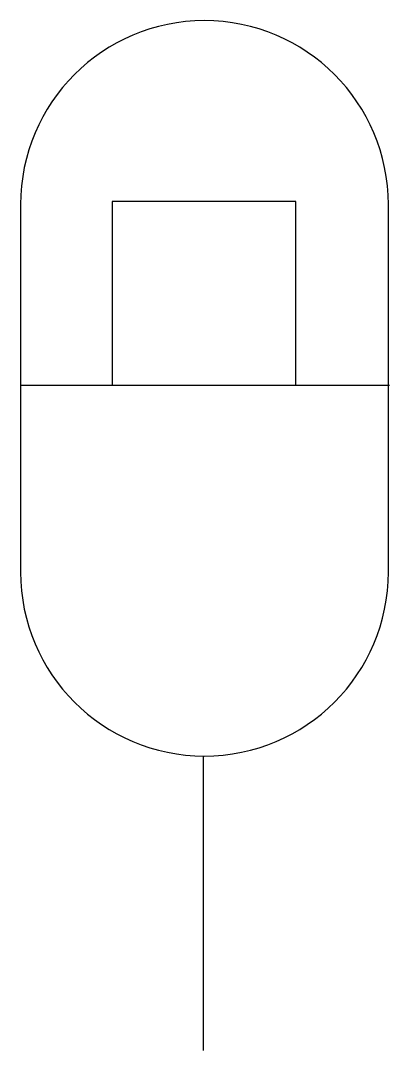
# Model space of a CAD drawing. Extents: x 382.9 to 393, y 329.5 to 357.5.
import ezdxf

# ---------------------------------------------------------------- set-up
doc = ezdxf.new("R2010")
doc.units = 0
doc.header["$LTSCALE"] = 5
doc.header["$MEASUREMENT"] = 0
doc.layers.add('11', color=1, linetype='CONTINUOUS')

# ---------------------------------------------------------------- blocks, each defined once
blk = doc.blocks.new('5172', base_point=(208.323, 41.134))
at = {"layer": '11'}
for p, q in [((213.143, 46.675), (203.143, 46.675)), ((203.143, 36.675), (213.143, 36.675))]:
    blk.add_line(p, q, dxfattribs=at)
for centre, start, end in [((203.143, 41.675), 90, 270), ((213.143, 41.675), 270, 90)]:
    blk.add_arc(centre, 5, start, end, dxfattribs=at)

msp = doc.modelspace()

# ---------------------------------------------------------------- linework, layer by layer
at = {"layer": '11'}
for p, q in [((385.415, 352.574), (385.415, 347.574)), ((390.415, 352.574), (385.415, 352.574)), ((390.415, 347.574), (390.415, 352.574)), ((392.956, 347.569), (382.933, 347.569)), ((387.895, 337.484), (387.895, 329.484))]:
    msp.add_line(p, q, dxfattribs=at)

# ---------------------------------------------------------------- block references
at = {"layer": '11', "rotation": 90}
msp.add_blockref('5172', (388.468, 347.669), dxfattribs=at)

doc.saveas('drawing.dxf')
